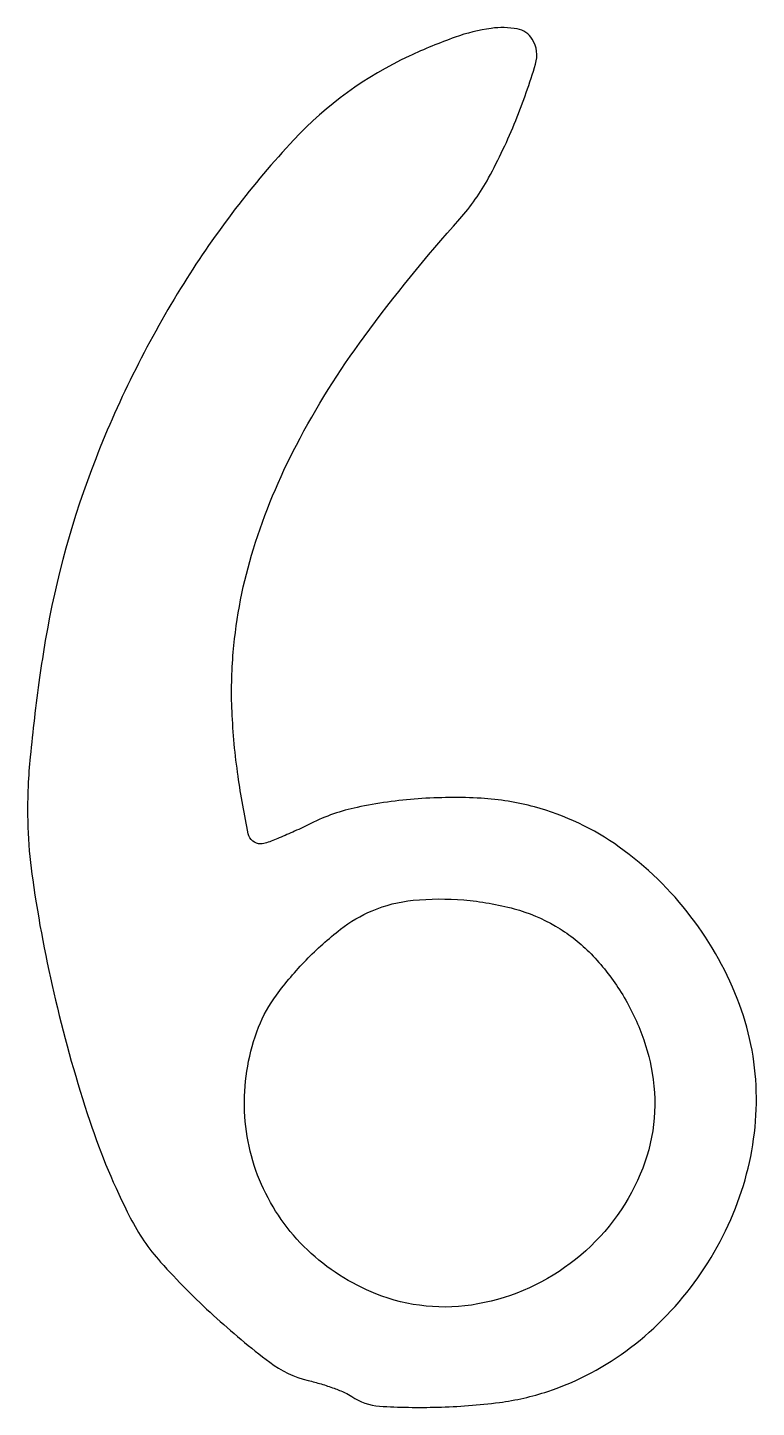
# Model space of a CAD drawing. Extents: x 164 to 224, y 142 to 257.
import ezdxf

# ---------------------------------------------------------------- set-up
doc = ezdxf.new("R2010")
doc.units = 0

msp = doc.modelspace()

# ---------------------------------------------------------------- linework, layer by layer
for points in [[(195.288367, 254.554011, 0.096176), (185.664975, 247.574236, 0.048602), (176.510786, 235.641961, 0.0459), (169.179751, 221.049035, 0.051723), (164.988375, 205.931079, 0.007045), (164.513629, 202.852594, 0.005303), (164.075322, 199.455432, 0.005362), (163.731263, 196.251694, 0.012297), (163.557478, 193.830902, 0.047673), (163.935493, 185.994694, 0.022176), (165.837951, 175.985011, 0.022149), (168.688253, 165.938936, 0.037767), (172.053978, 157.894195, 0.065006), (174.588105, 154.202542, 0.024722), (178.992269, 149.757994, 0.023064), (183.671106, 145.861576, 0.103952), (186.87064, 144.350886, -0.014824), (187.950626, 144.059404, -0.014427), (189.021376, 143.70206, -0.014484), (189.943138, 143.333974, -0.050857), (190.5, 143.02211, 0.138392), (192.804745, 142.214329, 0.021947), (197.642704, 142.126345, 0.025441), (202.783104, 142.520738, 0.048347), (206.824738, 143.441787, 0.083258), (213.705413, 147.083762, 0.075304), (219.299086, 152.881072, 0.074881), (222.949315, 160.107883, 0.080757), (224.183629, 167.90165, 0.088427), (222.773229, 175.630782, 0.073985), (218.736654, 182.939768, 0.074213), (212.761776, 188.737513, 0.090034), (205.718941, 192.075681, 0.051606), (201.272044, 192.792922, 0.032625), (196.013123, 192.748569, 0.032895), (190.938979, 192.036476, 0.064682), (187.096362, 190.701457, -0.008274), (185.737106, 190.049858, -0.010706), (184.468265, 189.499803, -0.008613), (183.395542, 189.083217, -0.088528), (182.929226, 189, -0.354182), (181.887586, 189.843696, -0.016566), (181.037207, 194.622985, -0.024654), (180.530325, 200.019034, -0.0325), (180.632157, 204.958417, -0.054231), (182.321107, 213.557309, -0.044934), (185.888628, 222.184483, -0.038469), (191.527575, 231.202473, -0.023168), (199.483599, 241, 0.057499), (201.888299, 244.415102, 0.028681), (204.149745, 249.202813, 0.022895), (205.797837, 253.889458, 0.214696), (205.526181, 255.957639, 0.212033), (204.275379, 256.812158, 0.079598), (202.105519, 256.861223, 0.052302), (199.101475, 256.123657, 0.02262)], [(207.457116, 182.165038, -0.064337), (210.249559, 180.010792, -0.050867), (212.660862, 177.050569, -0.049655), (214.478696, 173.581614, -0.054075), (215.513618, 169.919397, -0.143469), (214.519705, 161.508477, -0.124367), (209.12725, 154.41622, -0.12375), (200.988875, 150.713246, -0.141284), (192.5, 151.564573, -0.095222), (186.81004, 155.215957, -0.09937), (182.980866, 160.667913, -0.099865), (181.563987, 167.151772, -0.097177), (182.748059, 173.745837, -0.066445), (184.220693, 176.41532, -0.033939), (186.704688, 179.336689, -0.033937), (189.562034, 181.896025, -0.066237), (192.195804, 183.440283, -0.075371), (195.615824, 184.304709, -0.045151), (199.815669, 184.333575, -0.044728), (204.018471, 183.600174, -0.066708)]]:
    msp.add_lwpolyline(points, format="xyb", close=True)

doc.saveas('drawing.dxf')
